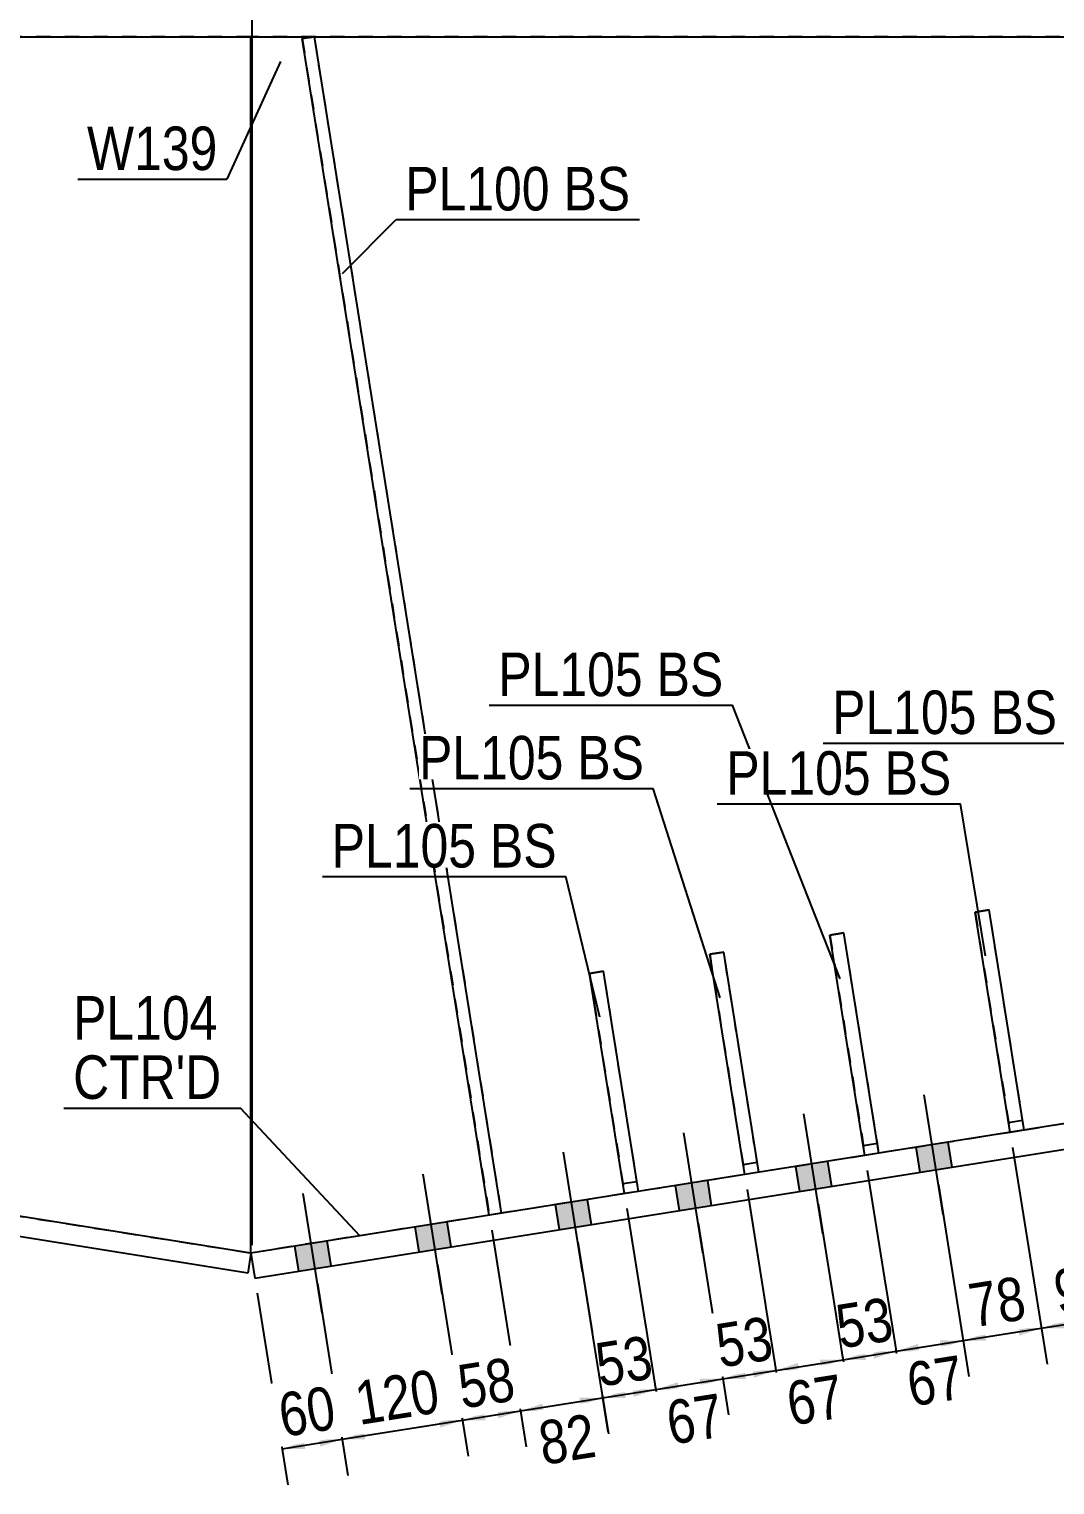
# Model space of a CAD drawing. Header units: millimetres. Extents: x -345 to 58, y -179 to 98.
# Drawn here: x -78.4 to -10.9, y -55.3 to 40.5 of the extents above; entities that cross this region are included whole.
import ezdxf

# ---------------------------------------------------------------- set-up
doc = ezdxf.new("R2010")
doc.units = ezdxf.units.MM
doc.linetypes.add('DXK_LINE_DOT1', pattern=[1.8814, 0.9407, -0.9407])
doc.styles.add('Arial Narrow', font='ARIALN.TTF', dxfattribs={"height": 0.2})

# ---------------------------------------------------------------- blocks, each defined once
blk = doc.blocks.new('Part-623466691-1816 - 1773')
at = {"color": 2, "linetype": 'Continuous'}
blk.add_line((-178.63, 40), (36.062, 40), dxfattribs=at)
blk = doc.blocks.new('Part-623466691-1843 - 1773')
at = {"color": 2, "linetype": 'Continuous'}
blk.add_line((-189.276, 40), (-189.276, -20), dxfattribs=at)
at = {"color": 7, "linetype": 'DXK_LINE_DOT1'}
for p, q in [((-63.79, 40), (-189.276, 40)), ((-63.79, -40), (-63.79, 40)), ((-189.276, -20), (-63.79, -40))]:
    blk.add_line(p, q, dxfattribs=at)
blk = doc.blocks.new('Part-623466691-1853 - 1773')
at = {"color": 2, "linetype": 'Continuous'}
for p, q in [((-189.276, -20), (-189.486, -21.317)), ((-63.79, -40), (-189.276, -20)), ((-64, -41.317), (-189.486, -21.317)), ((-63.79, -40), (-64, -41.317))]:
    blk.add_line(p, q, dxfattribs=at)
blk = doc.blocks.new('Part-623466691-2401 - 1773')
at = {"color": 2, "linetype": 'Continuous'}
for p, q in [((-63.79, -40), (-63.79, 40)), ((21.405, 39.776), (21.37, 40))]:
    blk.add_line(p, q, dxfattribs=at)
at = {"color": 7, "linetype": 'DXK_LINE_DOT1'}
for p, q in [((21.37, 40), (-63.79, 40)), ((21.405, 39.776), (31.677, -24.82)), ((31.677, -24.82), (23.579, -26.107)), ((22.657, -26.254), (15.678, -27.364)), ((14.756, -27.51), (7.777, -28.62)), ((6.855, -28.766), (-1.77, -30.138)), ((-2.691, -30.284), (-12.962, -31.918)), ((-13.884, -32.064), (-22.509, -33.436)), ((-23.431, -33.582), (-30.41, -34.692)), ((-31.332, -34.839), (-38.311, -35.948)), ((-39.232, -36.095), (-47.331, -37.383)), ((-48.121, -37.508), (-63.79, -40))]:
    blk.add_line(p, q, dxfattribs=at)
blk = doc.blocks.new('Part-623466691-2337 - 1773')
at = {"color": 7, "linetype": 'DXK_LINE_DOT1'}
for p, q in [((-32.713, -20.207), (-33.635, -20.354)), ((-33.635, -20.354), (-31.332, -34.839)), ((-30.41, -34.692), (-32.713, -20.207))]:
    blk.add_line(p, q, dxfattribs=at)
blk = doc.blocks.new('Part-623466691-1875 - 1773')
at = {"color": 2, "linetype": 'Continuous'}
for p, q in [((-60.425, 39.874), (-59.635, 40)), ((-48.121, -37.508), (-60.425, 39.874)), ((-59.635, 40), (-47.331, -37.383))]:
    blk.add_line(p, q, dxfattribs=at)
at = {"color": 7, "linetype": 'DXK_LINE_DOT1'}
blk.add_line((-47.331, -37.383), (-48.121, -37.508), dxfattribs=at)
blk = doc.blocks.new('Part-623466691-1897 - 1773')
at = {"color": 7, "linetype": 'DXK_LINE_DOT1'}
for p, q in [((-59.635, 40), (-60.425, 39.874)), ((-60.425, 39.874), (-48.121, -37.508)), ((-59.635, 40), (-47.331, -37.383))]:
    blk.add_line(p, q, dxfattribs=at)
blk = doc.blocks.new('Part-623466691-2327 - 1773')
at = {"color": 7, "linetype": 'DXK_LINE_DOT1'}
for p, q in [((-24.812, -18.951), (-25.734, -19.098)), ((-25.734, -19.098), (-23.431, -33.582)), ((-22.509, -33.436), (-24.812, -18.951))]:
    blk.add_line(p, q, dxfattribs=at)
blk = doc.blocks.new('Part-623466691-2001 - 1773')
at = {"color": 2, "linetype": 'Continuous'}
for p, q in [((48.137, -22.202), (-63.79, -40)), ((48.398, -23.848), (48.137, -22.202)), ((-63.529, -41.646), (48.398, -23.848)), ((-63.79, -40), (-63.529, -41.646))]:
    blk.add_line(p, q, dxfattribs=at)
blk = doc.blocks.new('Part-623466691-2317 - 1773')
at = {"color": 7, "linetype": 'DXK_LINE_DOT1'}
for p, q in [((-15.266, -17.433), (-16.187, -17.58)), ((-16.187, -17.58), (-13.884, -32.064)), ((-12.962, -31.918), (-15.266, -17.433))]:
    blk.add_line(p, q, dxfattribs=at)
blk = doc.blocks.new('Part-623466691-2312 - 1773')
at = {"color": 2, "linetype": 'Continuous'}
for p, q in [((-16.187, -17.58), (-15.266, -17.433)), ((-13.884, -32.064), (-16.187, -17.58)), ((-12.962, -31.918), (-15.266, -17.433))]:
    blk.add_line(p, q, dxfattribs=at)
at = {"color": 7, "linetype": 'DXK_LINE_DOT1'}
for p, q in [((-13.989, -31.406), (-13.067, -31.259)), ((-12.962, -31.918), (-13.884, -32.064))]:
    blk.add_line(p, q, dxfattribs=at)
blk = doc.blocks.new('Part-623466691-2322 - 1773')
at = {"color": 2, "linetype": 'Continuous'}
for p, q in [((-25.734, -19.098), (-24.812, -18.951)), ((-23.431, -33.582), (-25.734, -19.098)), ((-22.509, -33.436), (-24.812, -18.951))]:
    blk.add_line(p, q, dxfattribs=at)
at = {"color": 7, "linetype": 'DXK_LINE_DOT1'}
for p, q in [((-23.535, -32.924), (-22.614, -32.777)), ((-22.509, -33.436), (-23.431, -33.582))]:
    blk.add_line(p, q, dxfattribs=at)
blk = doc.blocks.new('Part-623466691-2332 - 1773')
at = {"color": 2, "linetype": 'Continuous'}
for p, q in [((-33.635, -20.354), (-32.713, -20.207)), ((-31.332, -34.839), (-33.635, -20.354)), ((-30.41, -34.692), (-32.713, -20.207))]:
    blk.add_line(p, q, dxfattribs=at)
at = {"color": 7, "linetype": 'DXK_LINE_DOT1'}
for p, q in [((-31.436, -34.18), (-30.514, -34.034)), ((-30.41, -34.692), (-31.332, -34.839))]:
    blk.add_line(p, q, dxfattribs=at)
blk = doc.blocks.new('Part-623466691-2342 - 1773')
at = {"color": 2, "linetype": 'Continuous'}
for p, q in [((-41.536, -21.61), (-40.614, -21.464)), ((-39.232, -36.095), (-41.536, -21.61)), ((-38.311, -35.948), (-40.614, -21.464))]:
    blk.add_line(p, q, dxfattribs=at)
at = {"color": 7, "linetype": 'DXK_LINE_DOT1'}
for p, q in [((-39.337, -35.437), (-38.415, -35.29)), ((-38.311, -35.948), (-39.232, -36.095))]:
    blk.add_line(p, q, dxfattribs=at)
blk = doc.blocks.new('Part-623466691-2347 - 1773')
at = {"color": 7, "linetype": 'DXK_LINE_DOT1'}
for p, q in [((-40.614, -21.464), (-41.536, -21.61)), ((-41.536, -21.61), (-39.232, -36.095)), ((-38.311, -35.948), (-40.614, -21.464))]:
    blk.add_line(p, q, dxfattribs=at)
blk = doc.blocks.new('Bolt-623466691-2402 - 1773')
at = {"linetype": 'Continuous'}
for points in [[(45.24, -22.663), (43.133, -22.998), (43.395, -24.644), (45.502, -24.309)], [(45.24, -22.663), (43.133, -22.998), (43.395, -24.644), (45.502, -24.309)], [(45.24, -22.663), (43.133, -22.998), (43.395, -24.644), (45.502, -24.309)], [(45.24, -22.663), (43.133, -22.998), (43.395, -24.644), (45.502, -24.309)], [(37.339, -23.919), (35.232, -24.254), (35.494, -25.9), (37.601, -25.565)], [(37.339, -23.919), (35.232, -24.254), (35.494, -25.9), (37.601, -25.565)], [(37.339, -23.919), (35.232, -24.254), (35.494, -25.9), (37.601, -25.565)], [(37.339, -23.919), (35.232, -24.254), (35.494, -25.9), (37.601, -25.565)], [(28.122, -25.385), (26.015, -25.72), (26.276, -27.366), (28.383, -27.031)], [(28.122, -25.385), (26.015, -25.72), (26.276, -27.366), (28.383, -27.031)], [(28.122, -25.385), (26.015, -25.72), (26.276, -27.366), (28.383, -27.031)], [(28.122, -25.385), (26.015, -25.72), (26.276, -27.366), (28.383, -27.031)], [(20.221, -26.641), (18.114, -26.976), (18.376, -28.622), (20.483, -28.287)], [(20.221, -26.641), (18.114, -26.976), (18.376, -28.622), (20.483, -28.287)], [(20.221, -26.641), (18.114, -26.976), (18.376, -28.622), (20.483, -28.287)], [(20.221, -26.641), (18.114, -26.976), (18.376, -28.622), (20.483, -28.287)], [(12.32, -27.897), (10.213, -28.233), (10.475, -29.878), (12.582, -29.543)], [(12.32, -27.897), (10.213, -28.233), (10.475, -29.878), (12.582, -29.543)], [(12.32, -27.897), (10.213, -28.233), (10.475, -29.878), (12.582, -29.543)], [(12.32, -27.897), (10.213, -28.233), (10.475, -29.878), (12.582, -29.543)], [(4.419, -29.154), (2.312, -29.489), (2.574, -31.135), (4.681, -30.8)], [(4.419, -29.154), (2.312, -29.489), (2.574, -31.135), (4.681, -30.8)], [(4.419, -29.154), (2.312, -29.489), (2.574, -31.135), (4.681, -30.8)], [(4.419, -29.154), (2.312, -29.489), (2.574, -31.135), (4.681, -30.8)], [(-6.773, -30.934), (-8.88, -31.269), (-8.619, -32.915), (-6.512, -32.58)], [(-6.773, -30.934), (-8.88, -31.269), (-8.619, -32.915), (-6.512, -32.58)], [(-6.773, -30.934), (-8.88, -31.269), (-8.619, -32.915), (-6.512, -32.58)], [(-6.773, -30.934), (-8.88, -31.269), (-8.619, -32.915), (-6.512, -32.58)], [(-17.966, -32.713), (-20.073, -33.048), (-19.811, -34.694), (-17.704, -34.359)], [(-17.966, -32.713), (-20.073, -33.048), (-19.811, -34.694), (-17.704, -34.359)], [(-17.966, -32.713), (-20.073, -33.048), (-19.811, -34.694), (-17.704, -34.359)], [(-17.966, -32.713), (-20.073, -33.048), (-19.811, -34.694), (-17.704, -34.359)], [(-25.867, -33.97), (-27.974, -34.305), (-27.712, -35.951), (-25.605, -35.616)], [(-25.867, -33.97), (-27.974, -34.305), (-27.712, -35.951), (-25.605, -35.616)], [(-25.867, -33.97), (-27.974, -34.305), (-27.712, -35.951), (-25.605, -35.616)], [(-25.867, -33.97), (-27.974, -34.305), (-27.712, -35.951), (-25.605, -35.616)], [(-33.768, -35.226), (-35.874, -35.561), (-35.613, -37.207), (-33.506, -36.872)], [(-33.768, -35.226), (-35.874, -35.561), (-35.613, -37.207), (-33.506, -36.872)], [(-33.768, -35.226), (-35.874, -35.561), (-35.613, -37.207), (-33.506, -36.872)], [(-33.768, -35.226), (-35.874, -35.561), (-35.613, -37.207), (-33.506, -36.872)], [(-41.668, -36.482), (-43.775, -36.817), (-43.513, -38.463), (-41.407, -38.128)], [(-41.668, -36.482), (-43.775, -36.817), (-43.513, -38.463), (-41.407, -38.128)], [(-41.668, -36.482), (-43.775, -36.817), (-43.513, -38.463), (-41.407, -38.128)], [(-41.668, -36.482), (-43.775, -36.817), (-43.513, -38.463), (-41.407, -38.128)], [(-50.886, -37.948), (-52.993, -38.283), (-52.731, -39.929), (-50.624, -39.594)], [(-50.886, -37.948), (-52.993, -38.283), (-52.731, -39.929), (-50.624, -39.594)], [(-50.886, -37.948), (-52.993, -38.283), (-52.731, -39.929), (-50.624, -39.594)], [(-50.886, -37.948), (-52.993, -38.283), (-52.731, -39.929), (-50.624, -39.594)], [(-58.787, -39.204), (-60.893, -39.539), (-60.632, -41.185), (-58.525, -40.85)], [(-58.787, -39.204), (-60.893, -39.539), (-60.632, -41.185), (-58.525, -40.85)], [(-58.787, -39.204), (-60.893, -39.539), (-60.632, -41.185), (-58.525, -40.85)], [(-58.787, -39.204), (-60.893, -39.539), (-60.632, -41.185), (-58.525, -40.85)]]:
    blk.add_hatch(color=3, dxfattribs=at).paths.add_polyline_path(points)
at = {"color": 3, "linetype": 'Continuous'}
for p, q in [((44.917, -27.423), (43.663, -19.538)), ((44.917, -27.423), (43.663, -19.538)), ((44.917, -27.423), (43.663, -19.538)), ((44.917, -27.423), (43.663, -19.538)), ((37.016, -28.679), (35.762, -20.795)), ((37.016, -28.679), (35.762, -20.795)), ((37.016, -28.679), (35.762, -20.795)), ((37.016, -28.679), (35.762, -20.795)), ((27.798, -30.145), (26.545, -22.26)), ((27.798, -30.145), (26.545, -22.26)), ((27.798, -30.145), (26.545, -22.26)), ((27.798, -30.145), (26.545, -22.26)), ((45.502, -24.309), (45.24, -22.663)), ((45.502, -24.309), (45.24, -22.663)), ((45.502, -24.309), (45.24, -22.663)), ((45.502, -24.309), (45.24, -22.663)), ((19.898, -31.401), (18.644, -23.517)), ((19.898, -31.401), (18.644, -23.517)), ((19.898, -31.401), (18.644, -23.517)), ((19.898, -31.401), (18.644, -23.517)), ((37.601, -25.565), (37.339, -23.919)), ((37.601, -25.565), (37.339, -23.919)), ((37.601, -25.565), (37.339, -23.919)), ((37.601, -25.565), (37.339, -23.919)), ((43.395, -24.644), (43.133, -22.998)), ((43.395, -24.644), (43.133, -22.998)), ((43.395, -24.644), (43.133, -22.998)), ((43.395, -24.644), (43.133, -22.998)), ((11.997, -32.657), (10.743, -24.773)), ((11.997, -32.657), (10.743, -24.773)), ((11.997, -32.657), (10.743, -24.773)), ((11.997, -32.657), (10.743, -24.773)), ((35.494, -25.9), (35.232, -24.254)), ((35.494, -25.9), (35.232, -24.254)), ((35.494, -25.9), (35.232, -24.254)), ((35.494, -25.9), (35.232, -24.254)), ((26.276, -27.366), (26.015, -25.72)), ((26.276, -27.366), (26.015, -25.72)), ((26.276, -27.366), (26.015, -25.72)), ((26.276, -27.366), (26.015, -25.72)), ((28.383, -27.031), (28.122, -25.385)), ((28.383, -27.031), (28.122, -25.385)), ((28.383, -27.031), (28.122, -25.385)), ((28.383, -27.031), (28.122, -25.385)), ((4.096, -33.914), (2.842, -26.029)), ((4.096, -33.914), (2.842, -26.029)), ((4.096, -33.914), (2.842, -26.029)), ((4.096, -33.914), (2.842, -26.029)), ((20.483, -28.287), (20.221, -26.641)), ((20.483, -28.287), (20.221, -26.641)), ((20.483, -28.287), (20.221, -26.641)), ((20.483, -28.287), (20.221, -26.641)), ((18.376, -28.622), (18.114, -26.976)), ((18.376, -28.622), (18.114, -26.976)), ((18.376, -28.622), (18.114, -26.976)), ((18.376, -28.622), (18.114, -26.976)), ((-7.097, -35.693), (-8.35, -27.809)), ((-7.097, -35.693), (-8.35, -27.809)), ((-7.097, -35.693), (-8.35, -27.809)), ((-7.097, -35.693), (-8.35, -27.809)), ((10.475, -29.878), (10.213, -28.233)), ((10.475, -29.878), (10.213, -28.233)), ((10.475, -29.878), (10.213, -28.233)), ((10.475, -29.878), (10.213, -28.233)), ((12.582, -29.543), (12.32, -27.897)), ((12.582, -29.543), (12.32, -27.897)), ((12.582, -29.543), (12.32, -27.897)), ((12.582, -29.543), (12.32, -27.897)), ((-18.289, -37.473), (-19.543, -29.589)), ((-18.289, -37.473), (-19.543, -29.589)), ((-18.289, -37.473), (-19.543, -29.589)), ((-18.289, -37.473), (-19.543, -29.589)), ((2.574, -31.135), (2.312, -29.489)), ((2.574, -31.135), (2.312, -29.489)), ((2.574, -31.135), (2.312, -29.489)), ((2.574, -31.135), (2.312, -29.489)), ((4.681, -30.8), (4.419, -29.154)), ((4.681, -30.8), (4.419, -29.154)), ((4.681, -30.8), (4.419, -29.154)), ((4.681, -30.8), (4.419, -29.154)), ((-26.19, -38.729), (-27.444, -30.845)), ((-26.19, -38.729), (-27.444, -30.845)), ((-26.19, -38.729), (-27.444, -30.845)), ((-26.19, -38.729), (-27.444, -30.845)), ((-8.619, -32.915), (-8.88, -31.269)), ((-8.619, -32.915), (-8.88, -31.269)), ((-8.619, -32.915), (-8.88, -31.269)), ((-8.619, -32.915), (-8.88, -31.269)), ((-6.512, -32.58), (-6.773, -30.934)), ((-6.512, -32.58), (-6.773, -30.934)), ((-6.512, -32.58), (-6.773, -30.934)), ((-6.512, -32.58), (-6.773, -30.934)), ((-34.091, -39.986), (-35.344, -32.102)), ((-34.091, -39.986), (-35.344, -32.102)), ((-34.091, -39.986), (-35.344, -32.102)), ((-34.091, -39.986), (-35.344, -32.102)), ((-41.992, -41.242), (-43.245, -33.358)), ((-41.992, -41.242), (-43.245, -33.358)), ((-41.992, -41.242), (-43.245, -33.358)), ((-41.992, -41.242), (-43.245, -33.358)), ((-19.811, -34.694), (-20.073, -33.048)), ((-19.811, -34.694), (-20.073, -33.048)), ((-19.811, -34.694), (-20.073, -33.048)), ((-19.811, -34.694), (-20.073, -33.048)), ((-17.704, -34.359), (-17.966, -32.713)), ((-17.704, -34.359), (-17.966, -32.713)), ((-17.704, -34.359), (-17.966, -32.713)), ((-17.704, -34.359), (-17.966, -32.713)), ((-27.712, -35.951), (-27.974, -34.305)), ((-27.712, -35.951), (-27.974, -34.305)), ((-27.712, -35.951), (-27.974, -34.305)), ((-27.712, -35.951), (-27.974, -34.305)), ((-25.605, -35.616), (-25.867, -33.97)), ((-25.605, -35.616), (-25.867, -33.97)), ((-25.605, -35.616), (-25.867, -33.97)), ((-25.605, -35.616), (-25.867, -33.97)), ((-51.209, -42.708), (-52.463, -34.824)), ((-51.209, -42.708), (-52.463, -34.824)), ((-51.209, -42.708), (-52.463, -34.824)), ((-51.209, -42.708), (-52.463, -34.824)), ((-33.506, -36.872), (-33.768, -35.226)), ((-33.506, -36.872), (-33.768, -35.226)), ((-33.506, -36.872), (-33.768, -35.226)), ((-33.506, -36.872), (-33.768, -35.226)), ((-59.11, -43.964), (-60.363, -36.08)), ((-59.11, -43.964), (-60.363, -36.08)), ((-59.11, -43.964), (-60.363, -36.08)), ((-59.11, -43.964), (-60.363, -36.08)), ((-35.613, -37.207), (-35.874, -35.561)), ((-35.613, -37.207), (-35.874, -35.561)), ((-35.613, -37.207), (-35.874, -35.561)), ((-35.613, -37.207), (-35.874, -35.561)), ((-43.513, -38.463), (-43.775, -36.817)), ((-43.513, -38.463), (-43.775, -36.817)), ((-43.513, -38.463), (-43.775, -36.817)), ((-43.513, -38.463), (-43.775, -36.817)), ((-41.407, -38.128), (-41.668, -36.482)), ((-41.407, -38.128), (-41.668, -36.482)), ((-41.407, -38.128), (-41.668, -36.482)), ((-41.407, -38.128), (-41.668, -36.482)), ((-52.731, -39.929), (-52.993, -38.283)), ((-52.731, -39.929), (-52.993, -38.283)), ((-52.731, -39.929), (-52.993, -38.283)), ((-52.731, -39.929), (-52.993, -38.283)), ((-50.624, -39.594), (-50.886, -37.948)), ((-50.624, -39.594), (-50.886, -37.948)), ((-50.624, -39.594), (-50.886, -37.948)), ((-50.624, -39.594), (-50.886, -37.948)), ((-58.525, -40.85), (-58.787, -39.204)), ((-58.525, -40.85), (-58.787, -39.204)), ((-58.525, -40.85), (-58.787, -39.204)), ((-58.525, -40.85), (-58.787, -39.204)), ((-60.632, -41.185), (-60.893, -39.539)), ((-60.632, -41.185), (-60.893, -39.539)), ((-60.632, -41.185), (-60.893, -39.539)), ((-60.632, -41.185), (-60.893, -39.539))]:
    blk.add_line(p, q, dxfattribs=at)
blk = doc.blocks.new('StraightDimension-623466691-2565 - 1773')
at = {"linetype": 'Continuous'}
for points in [[(-23.351, -47.029), (-24.872, -47.018), (-23.43, -46.536)], [(-22.903, -46.452), (-21.383, -46.463), (-22.825, -46.946)]]:
    blk.add_hatch(color=7, dxfattribs=at).paths.add_polyline_path(points)
at = {"color": 7, "linetype": 'Continuous'}
for p, q in [((-23.274, -34.57), (-21.006, -48.833)), ((-26.502, -36.771), (-24.495, -49.388)), ((-24.872, -47.018), (-21.383, -46.463))]:
    blk.add_line(p, q, dxfattribs=at)
at = {"color": 0}
blk.add_wipeout([(-20.753, -46.211), (-21.412, -42.063), (-26.208, -42.826), (-25.549, -46.974)], dxfattribs=at)
at = {"color": 3, "style": 'Arial Narrow'}
blk.add_text('53', height=2.8633, rotation=9.03554, dxfattribs=at).set_placement((-25.051, -46.287))
blk = doc.blocks.new('StraightDimension-623466691-2484 - 1773')
at = {"linetype": 'Continuous'}
for points in [[(-51.412, -50.985), (-49.891, -50.996), (-51.333, -51.479)], [(-56.271, -52.264), (-57.792, -52.253), (-56.35, -51.77)]]:
    blk.add_hatch(color=7, dxfattribs=at).paths.add_polyline_path(points)
at = {"color": 7, "linetype": 'Continuous'}
for p, q in [((-51.521, -40.749), (-49.514, -53.367)), ((-59.421, -42.005), (-57.415, -54.623)), ((-57.792, -52.253), (-49.891, -50.996))]:
    blk.add_line(p, q, dxfattribs=at)
at = {"color": 0}
blk.add_wipeout([(-50.564, -50.951), (-51.224, -46.804), (-57.825, -47.853), (-57.166, -52.001)], dxfattribs=at)
at = {"color": 3, "style": 'Arial Narrow'}
blk.add_text('120', height=2.8633, rotation=9.03554, dxfattribs=at).set_placement((-56.667, -51.314))
blk = doc.blocks.new('StraightDimension-623466691-2493 - 1773')
at = {"linetype": 'Continuous'}
for points in [[(-60.222, -52.892), (-61.742, -52.881), (-60.3, -52.398)], [(-59.312, -52.241), (-57.792, -52.253), (-59.234, -52.735)]]:
    blk.add_hatch(color=7, dxfattribs=at).paths.add_polyline_path(points)
at = {"color": 7, "linetype": 'Continuous'}
for p, q in [((-59.421, -42.005), (-57.415, -54.623)), ((-63.372, -42.634), (-61.365, -55.251)), ((-61.742, -52.881), (-57.792, -52.253))]:
    blk.add_line(p, q, dxfattribs=at)
at = {"color": 0}
blk.add_wipeout([(-57.393, -52.037), (-58.052, -47.889), (-62.848, -48.652), (-62.189, -52.8)], dxfattribs=at)
at = {"color": 3, "style": 'Arial Narrow'}
blk.add_text('60', height=2.8633, rotation=9.03554, dxfattribs=at).set_placement((-61.69, -52.113))
blk = doc.blocks.new('StraightDimension-623466691-2499 - 1773')
at = {"linetype": 'Continuous'}
for points in [[(-39.153, -49.542), (-40.674, -49.531), (-39.231, -49.048)], [(-38.705, -48.964), (-37.184, -48.976), (-38.626, -49.458)]]:
    blk.add_hatch(color=7, dxfattribs=at).paths.add_polyline_path(points)
at = {"color": 7, "linetype": 'Continuous'}
for p, q in [((-39.075, -37.083), (-36.807, -51.346)), ((-42.303, -39.283), (-40.297, -51.901)), ((-40.674, -49.531), (-37.184, -48.976))]:
    blk.add_line(p, q, dxfattribs=at)
at = {"color": 0}
blk.add_wipeout([(-36.554, -48.724), (-37.214, -44.576), (-42.01, -45.339), (-41.35, -49.486)], dxfattribs=at)
at = {"color": 3, "style": 'Arial Narrow'}
blk.add_text('53', height=2.8633, rotation=9.03554, dxfattribs=at).set_placement((-40.852, -48.8))
blk = doc.blocks.new('StraightDimension-623466691-2513 - 1773')
at = {"linetype": 'Continuous'}
for points in [[(-42.194, -49.519), (-40.674, -49.531), (-42.116, -50.013)], [(-44.552, -50.4), (-46.072, -50.389), (-44.63, -49.907)]]:
    blk.add_hatch(color=7, dxfattribs=at).paths.add_polyline_path(points)
at = {"color": 7, "linetype": 'Continuous'}
for p, q in [((-47.964, -38.496), (-45.719, -52.611)), ((-42.303, -39.283), (-40.32, -51.753)), ((-46.072, -50.389), (-40.674, -49.531))]:
    blk.add_line(p, q, dxfattribs=at)
at = {"color": 0}
blk.add_wipeout([(-40.292, -53.875), (-40.951, -49.727), (-45.747, -50.489), (-45.088, -54.637)], dxfattribs=at)
at = {"color": 3, "style": 'Arial Narrow'}
blk.add_text('82', height=2.8633, rotation=9.03554, dxfattribs=at).set_placement((-44.59, -53.95))
blk = doc.blocks.new('StraightDimension-623466691-2526 - 1773')
at = {"linetype": 'Continuous'}
for points in [[(-48.37, -51.008), (-49.891, -50.996), (-48.449, -50.514)], [(-47.593, -50.378), (-46.072, -50.389), (-47.515, -50.872)]]:
    blk.add_hatch(color=7, dxfattribs=at).paths.add_polyline_path(points)
at = {"color": 7, "linetype": 'Continuous'}
for p, q in [((-47.964, -38.496), (-45.695, -52.759)), ((-51.521, -40.749), (-49.514, -53.367)), ((-49.891, -50.996), (-46.072, -50.389))]:
    blk.add_line(p, q, dxfattribs=at)
at = {"color": 0}
blk.add_wipeout([(-45.607, -50.163), (-46.267, -46.015), (-51.063, -46.778), (-50.403, -50.926)], dxfattribs=at)
at = {"color": 3, "style": 'Arial Narrow'}
blk.add_text('58', height=2.8633, rotation=9.03554, dxfattribs=at).set_placement((-49.905, -50.239))
blk = doc.blocks.new('StraightDimension-623466691-2539 - 1773')
at = {"linetype": 'Continuous'}
for points in [[(-35.663, -48.987), (-37.184, -48.976), (-35.742, -48.493)], [(-34.293, -48.263), (-32.773, -48.274), (-34.215, -48.757)]]:
    blk.add_hatch(color=7, dxfattribs=at).paths.add_polyline_path(points)
at = {"color": 7, "linetype": 'Continuous'}
for p, q in [((-39.075, -37.083), (-36.831, -51.198)), ((-34.402, -38.027), (-32.419, -50.496)), ((-37.184, -48.976), (-32.773, -48.274))]:
    blk.add_line(p, q, dxfattribs=at)
at = {"color": 0}
blk.add_wipeout([(-31.897, -52.54), (-32.557, -48.392), (-37.353, -49.155), (-36.693, -53.302)], dxfattribs=at)
at = {"color": 3, "style": 'Arial Narrow'}
blk.add_text('67', height=2.8633, rotation=9.03554, dxfattribs=at).set_placement((-36.195, -52.616))
blk = doc.blocks.new('StraightDimension-623466691-2552 - 1773')
at = {"linetype": 'Continuous'}
for points in [[(-31.252, -48.286), (-32.773, -48.274), (-31.331, -47.792)], [(-30.804, -47.708), (-29.283, -47.719), (-30.725, -48.202)]]:
    blk.add_hatch(color=7, dxfattribs=at).paths.add_polyline_path(points)
at = {"color": 7, "linetype": 'Continuous'}
for p, q in [((-31.174, -35.826), (-28.906, -50.09)), ((-34.402, -38.027), (-32.396, -50.645)), ((-32.773, -48.274), (-29.283, -47.719))]:
    blk.add_line(p, q, dxfattribs=at)
at = {"color": 0}
blk.add_wipeout([(-28.654, -47.467), (-29.313, -43.32), (-34.109, -44.082), (-33.45, -48.23)], dxfattribs=at)
at = {"color": 3, "style": 'Arial Narrow'}
blk.add_text('53', height=2.8633, rotation=9.03554, dxfattribs=at).set_placement((-32.951, -47.543))
blk = doc.blocks.new('StraightDimension-623466691-2578 - 1773')
at = {"linetype": 'Continuous'}
for points in [[(-27.763, -47.731), (-29.283, -47.719), (-27.841, -47.237)], [(-26.393, -47.007), (-24.872, -47.018), (-26.314, -47.5)]]:
    blk.add_hatch(color=7, dxfattribs=at).paths.add_polyline_path(points)
at = {"color": 7, "linetype": 'Continuous'}
for p, q in [((-31.174, -35.826), (-28.93, -49.942)), ((-26.502, -36.771), (-24.519, -49.24)), ((-29.283, -47.719), (-24.872, -47.018))]:
    blk.add_line(p, q, dxfattribs=at)
at = {"color": 0}
blk.add_wipeout([(-23.997, -51.283), (-24.656, -47.136), (-29.452, -47.898), (-28.793, -52.046)], dxfattribs=at)
at = {"color": 3, "style": 'Arial Narrow'}
blk.add_text('67', height=2.8633, rotation=9.03554, dxfattribs=at).set_placement((-28.294, -51.359))
blk = doc.blocks.new('StraightDimension-623466691-2591 - 1773')
at = {"linetype": 'Continuous'}
for points in [[(-18.492, -45.75), (-16.971, -45.762), (-18.413, -46.244)], [(-19.862, -46.474), (-21.383, -46.463), (-19.94, -45.981)]]:
    blk.add_hatch(color=7, dxfattribs=at).paths.add_polyline_path(points)
at = {"color": 7, "linetype": 'Continuous'}
for p, q in [((-23.274, -34.57), (-21.029, -48.685)), ((-18.601, -35.514), (-16.618, -47.984)), ((-21.383, -46.463), (-16.971, -45.762))]:
    blk.add_line(p, q, dxfattribs=at)
at = {"color": 0}
blk.add_wipeout([(-16.096, -50.027), (-16.755, -45.879), (-21.551, -46.642), (-20.892, -50.79)], dxfattribs=at)
at = {"color": 3, "style": 'Arial Narrow'}
blk.add_text('67', height=2.8633, rotation=9.03554, dxfattribs=at).set_placement((-20.393, -50.103))
blk = doc.blocks.new('StraightDimension-623466691-2604 - 1773')
at = {"linetype": 'Continuous'}
for points in [[(-13.356, -44.934), (-11.836, -44.945), (-13.278, -45.428)], [(-15.451, -45.773), (-16.971, -45.762), (-15.529, -45.279)]]:
    blk.add_hatch(color=7, dxfattribs=at).paths.add_polyline_path(points)
at = {"color": 7, "linetype": 'Continuous'}
for p, q in [((-13.727, -33.052), (-11.459, -47.315)), ((-18.601, -35.514), (-16.594, -48.132)), ((-16.971, -45.762), (-11.836, -44.945))]:
    blk.add_line(p, q, dxfattribs=at)
at = {"color": 0}
blk.add_wipeout([(-12.029, -44.824), (-12.689, -40.676), (-17.485, -41.439), (-16.825, -45.587)], dxfattribs=at)
at = {"color": 3, "style": 'Arial Narrow'}
blk.add_text('78', height=2.8633, rotation=9.03554, dxfattribs=at).set_placement((-16.327, -44.9))
blk = doc.blocks.new('StraightDimension-623466691-2763 - 1773')
at = {"linetype": 'Continuous'}
for points in [[(-7.299, -43.971), (-5.779, -43.982), (-7.221, -44.464)], [(-10.315, -44.956), (-11.836, -44.945), (-10.394, -44.463)]]:
    blk.add_hatch(color=7, dxfattribs=at).paths.add_polyline_path(points)
at = {"color": 7, "linetype": 'Continuous'}
for p, q in [((-13.727, -33.052), (-11.459, -47.315)), ((-7.408, -33.735), (-5.402, -46.352)), ((-11.836, -44.945), (-5.779, -43.982))]:
    blk.add_line(p, q, dxfattribs=at)
at = {"color": 0}
blk.add_wipeout([(-6.433, -43.934), (-7.092, -39.786), (-11.888, -40.549), (-11.229, -44.697)], dxfattribs=at)
at = {"color": 3, "style": 'Arial Narrow'}
blk.add_text('92', height=2.8633, rotation=9.03554, dxfattribs=at).set_placement((-10.73, -44.01))
blk = doc.blocks.new('StraightDimension-623466691-5650 - 1773')
at = {"color": 7, "linetype": 'Continuous'}
blk.add_line((-63.714, -39.48), (-63.714, 72.046), dxfattribs=at)
blk = doc.blocks.new('Mark-623466691-1997 - 1773')
at = {"color": 7, "linetype": 'Continuous'}
for p in [(-76.077, -30.464), (-56.63, -38.861)]:
    blk.add_line(p, (-64.473, -30.464), dxfattribs=at)
at = {"color": 0}
for points in [[(-65.973, -25.964), (-65.973, -22.964), (-75.477, -22.964), (-75.477, -25.964)], [(-65.721, -29.864), (-65.721, -26.864), (-75.477, -26.864), (-75.477, -29.864)]]:
    blk.add_wipeout(points, dxfattribs=at)
for points in [[(-65.973, -25.964), (-65.973, -22.964), (-75.477, -22.964), (-75.477, -25.964)], [(-65.721, -29.864), (-65.721, -26.864), (-75.477, -26.864), (-75.477, -29.864)]]:
    blk.add_wipeout(points, dxfattribs=at)
at = {"color": 3, "style": 'Arial Narrow'}
blk.add_text('PL104', height=2.8633, dxfattribs=at).set_placement((-75.477, -25.964))
at = {"color": 1, "style": 'Arial Narrow'}
blk.add_text("CTR'D", height=2.8633, dxfattribs=at).set_placement((-75.477, -29.864))
blk = doc.blocks.new('Mark-623466691-2397 - 1773')
at = {"color": 7, "linetype": 'Continuous'}
for p in [(-61.844, 38.364), (-75.166, 30.628)]:
    blk.add_line(p, (-65.379, 30.628), dxfattribs=at)
at = {"color": 0}
blk.add_wipeout([(-65.979, 31.228), (-65.979, 34.228), (-74.566, 34.228), (-74.566, 31.228)], dxfattribs=at)
blk.add_wipeout([(-65.979, 31.228), (-65.979, 34.228), (-74.566, 34.228), (-74.566, 31.228)], dxfattribs=at)
at = {"color": 3, "style": 'Arial Narrow'}
blk.add_text('W139', height=2.8633, dxfattribs=at).set_placement((-74.566, 31.228))
blk = doc.blocks.new('MarkSet-623466691-3299 - 1773')
at = {"color": 7, "linetype": 'Continuous'}
for p in [(-48.126, -3.973), (-25.054, -21.967)]:
    blk.add_line(p, (-32.139, -3.973), dxfattribs=at)
at = {"color": 0}
for points in [[(-38.022, -3.373), (-38.022, -0.373), (-47.526, -0.373), (-47.526, -3.373)], [(-32.739, -3.373), (-32.739, -0.373), (-37.122, -0.373), (-37.122, -3.373)]]:
    blk.add_wipeout(points, dxfattribs=at)
for points in [[(-38.022, -3.373), (-38.022, -0.373), (-47.526, -0.373), (-47.526, -3.373)], [(-32.739, -3.373), (-32.739, -0.373), (-37.122, -0.373), (-37.122, -3.373)]]:
    blk.add_wipeout(points, dxfattribs=at)
at = {"color": 3, "style": 'Arial Narrow'}
for s, p in [('PL105', (-47.526, -3.373)), ('BS', (-37.122, -3.373))]:
    blk.add_text(s, height=2.8633, dxfattribs=at).set_placement(p)
blk = doc.blocks.new('MarkSet-623466691-3293 - 1773')
at = {"color": 7, "linetype": 'Continuous'}
for p in [(-53.337, -9.454), (-32.955, -23.223)]:
    blk.add_line(p, (-37.35, -9.454), dxfattribs=at)
at = {"color": 0}
for points in [[(-43.233, -8.854), (-43.233, -5.854), (-52.737, -5.854), (-52.737, -8.854)], [(-37.95, -8.854), (-37.95, -5.854), (-42.333, -5.854), (-42.333, -8.854)]]:
    blk.add_wipeout(points, dxfattribs=at)
for points in [[(-43.233, -8.854), (-43.233, -5.854), (-52.737, -5.854), (-52.737, -8.854)], [(-37.95, -8.854), (-37.95, -5.854), (-42.333, -5.854), (-42.333, -8.854)]]:
    blk.add_wipeout(points, dxfattribs=at)
at = {"color": 3, "style": 'Arial Narrow'}
for s, p in [('PL105', (-52.737, -8.854)), ('BS', (-42.333, -8.854))]:
    blk.add_text(s, height=2.8633, dxfattribs=at).set_placement(p)
blk = doc.blocks.new('MarkSet-623466691-3132 - 1773')
at = {"color": 7, "linetype": 'Continuous'}
for p, q in [((-57.78, 24.436), (-54.244, 27.971)), ((-54.244, 27.971), (-38.257, 27.971))]:
    blk.add_line(p, q, dxfattribs=at)
at = {"color": 0}
for points in [[(-44.14, 28.571), (-44.14, 31.571), (-53.644, 31.571), (-53.644, 28.571)], [(-38.857, 28.571), (-38.857, 31.571), (-43.24, 31.571), (-43.24, 28.571)]]:
    blk.add_wipeout(points, dxfattribs=at)
for points in [[(-44.14, 28.571), (-44.14, 31.571), (-53.644, 31.571), (-53.644, 28.571)], [(-38.857, 28.571), (-38.857, 31.571), (-43.24, 31.571), (-43.24, 28.571)]]:
    blk.add_wipeout(points, dxfattribs=at)
at = {"color": 3, "style": 'Arial Narrow'}
for s, p in [('PL100', (-53.644, 28.571)), ('BS', (-43.24, 28.571))]:
    blk.add_text(s, height=2.8633, dxfattribs=at).set_placement(p)
blk = doc.blocks.new('MarkSet-623466691-3197 - 1773')
at = {"color": 7, "linetype": 'Continuous'}
for p in [(-26.186, -6.465), (-4.315, -18.669)]:
    blk.add_line(p, (-10.2, -6.465), dxfattribs=at)
at = {"color": 0}
for points in [[(-16.082, -5.865), (-16.082, -2.865), (-25.586, -2.865), (-25.586, -5.865)], [(-10.8, -5.865), (-10.8, -2.865), (-15.182, -2.865), (-15.182, -5.865)]]:
    blk.add_wipeout(points, dxfattribs=at)
for points in [[(-16.082, -5.865), (-16.082, -2.865), (-25.586, -2.865), (-25.586, -5.865)], [(-10.8, -5.865), (-10.8, -2.865), (-15.182, -2.865), (-15.182, -5.865)]]:
    blk.add_wipeout(points, dxfattribs=at)
at = {"color": 3, "style": 'Arial Narrow'}
for s, p in [('PL105', (-25.586, -5.865)), ('BS', (-15.182, -5.865))]:
    blk.add_text(s, height=2.8633, dxfattribs=at).set_placement(p)
blk = doc.blocks.new('MarkSet-623466691-3203 - 1773')
at = {"color": 7, "linetype": 'Continuous'}
for p in [(-33.139, -10.46), (-15.507, -20.449)]:
    blk.add_line(p, (-17.152, -10.46), dxfattribs=at)
at = {"color": 0}
for points in [[(-23.035, -9.86), (-23.035, -6.86), (-32.539, -6.86), (-32.539, -9.86)], [(-17.752, -9.86), (-17.752, -6.86), (-22.135, -6.86), (-22.135, -9.86)]]:
    blk.add_wipeout(points, dxfattribs=at)
for points in [[(-23.035, -9.86), (-23.035, -6.86), (-32.539, -6.86), (-32.539, -9.86)], [(-17.752, -9.86), (-17.752, -6.86), (-22.135, -6.86), (-22.135, -9.86)]]:
    blk.add_wipeout(points, dxfattribs=at)
at = {"color": 3, "style": 'Arial Narrow'}
for s, p in [('PL105', (-32.539, -9.86)), ('BS', (-22.135, -9.86))]:
    blk.add_text(s, height=2.8633, dxfattribs=at).set_placement(p)
blk = doc.blocks.new('MarkSet-623466691-3287 - 1773')
at = {"color": 7, "linetype": 'Continuous'}
for p in [(-59.079, -15.244), (-40.856, -24.48)]:
    blk.add_line(p, (-43.092, -15.244), dxfattribs=at)
at = {"color": 0}
for points in [[(-48.975, -14.644), (-48.975, -11.644), (-58.479, -11.644), (-58.479, -14.644)], [(-43.692, -14.644), (-43.692, -11.644), (-48.075, -11.644), (-48.075, -14.644)]]:
    blk.add_wipeout(points, dxfattribs=at)
for points in [[(-48.975, -14.644), (-48.975, -11.644), (-58.479, -11.644), (-58.479, -14.644)], [(-43.692, -14.644), (-43.692, -11.644), (-48.075, -11.644), (-48.075, -14.644)]]:
    blk.add_wipeout(points, dxfattribs=at)
at = {"color": 3, "style": 'Arial Narrow'}
for s, p in [('PL105', (-58.479, -14.644)), ('BS', (-48.075, -14.644))]:
    blk.add_text(s, height=2.8633, dxfattribs=at).set_placement(p)

msp = doc.modelspace()

# ---------------------------------------------------------------- block references
for name in ['Part-623466691-1816 - 1773', 'Part-623466691-1843 - 1773', 'Part-623466691-2401 - 1773', 'Part-623466691-1875 - 1773', 'Part-623466691-1897 - 1773', 'Part-623466691-2317 - 1773', 'Part-623466691-2312 - 1773', 'Part-623466691-2327 - 1773', 'Part-623466691-2322 - 1773', 'Part-623466691-1853 - 1773', 'Bolt-623466691-2402 - 1773', 'Part-623466691-2337 - 1773', 'Part-623466691-2332 - 1773', 'Part-623466691-2342 - 1773', 'Part-623466691-2347 - 1773', 'Part-623466691-2001 - 1773']:
    msp.add_blockref(name, (0, 0))

# ---------------------------------------------------------------- next in the draw order: block references
for name in ['StraightDimension-623466691-5650 - 1773', 'MarkSet-623466691-3132 - 1773', 'MarkSet-623466691-3299 - 1773', 'StraightDimension-623466691-2565 - 1773', 'StraightDimension-623466691-2499 - 1773', 'StraightDimension-623466691-2484 - 1773']:
    msp.add_blockref(name, (0, 0))

# ---------------------------------------------------------------- next in the draw order: block references
for name in ['Mark-623466691-2397 - 1773', 'MarkSet-623466691-3197 - 1773', 'MarkSet-623466691-3293 - 1773', 'Mark-623466691-1997 - 1773', 'StraightDimension-623466691-2591 - 1773', 'StraightDimension-623466691-2539 - 1773', 'StraightDimension-623466691-2513 - 1773', 'StraightDimension-623466691-2493 - 1773']:
    msp.add_blockref(name, (0, 0))

# ---------------------------------------------------------------- next in the draw order: block references
for name in ['MarkSet-623466691-3203 - 1773', 'MarkSet-623466691-3287 - 1773', 'StraightDimension-623466691-2604 - 1773', 'StraightDimension-623466691-2552 - 1773', 'StraightDimension-623466691-2526 - 1773']:
    msp.add_blockref(name, (0, 0))

# ---------------------------------------------------------------- next in the draw order: block references
for name in ['StraightDimension-623466691-2763 - 1773', 'StraightDimension-623466691-2578 - 1773']:
    msp.add_blockref(name, (0, 0))

doc.saveas('drawing.dxf')
